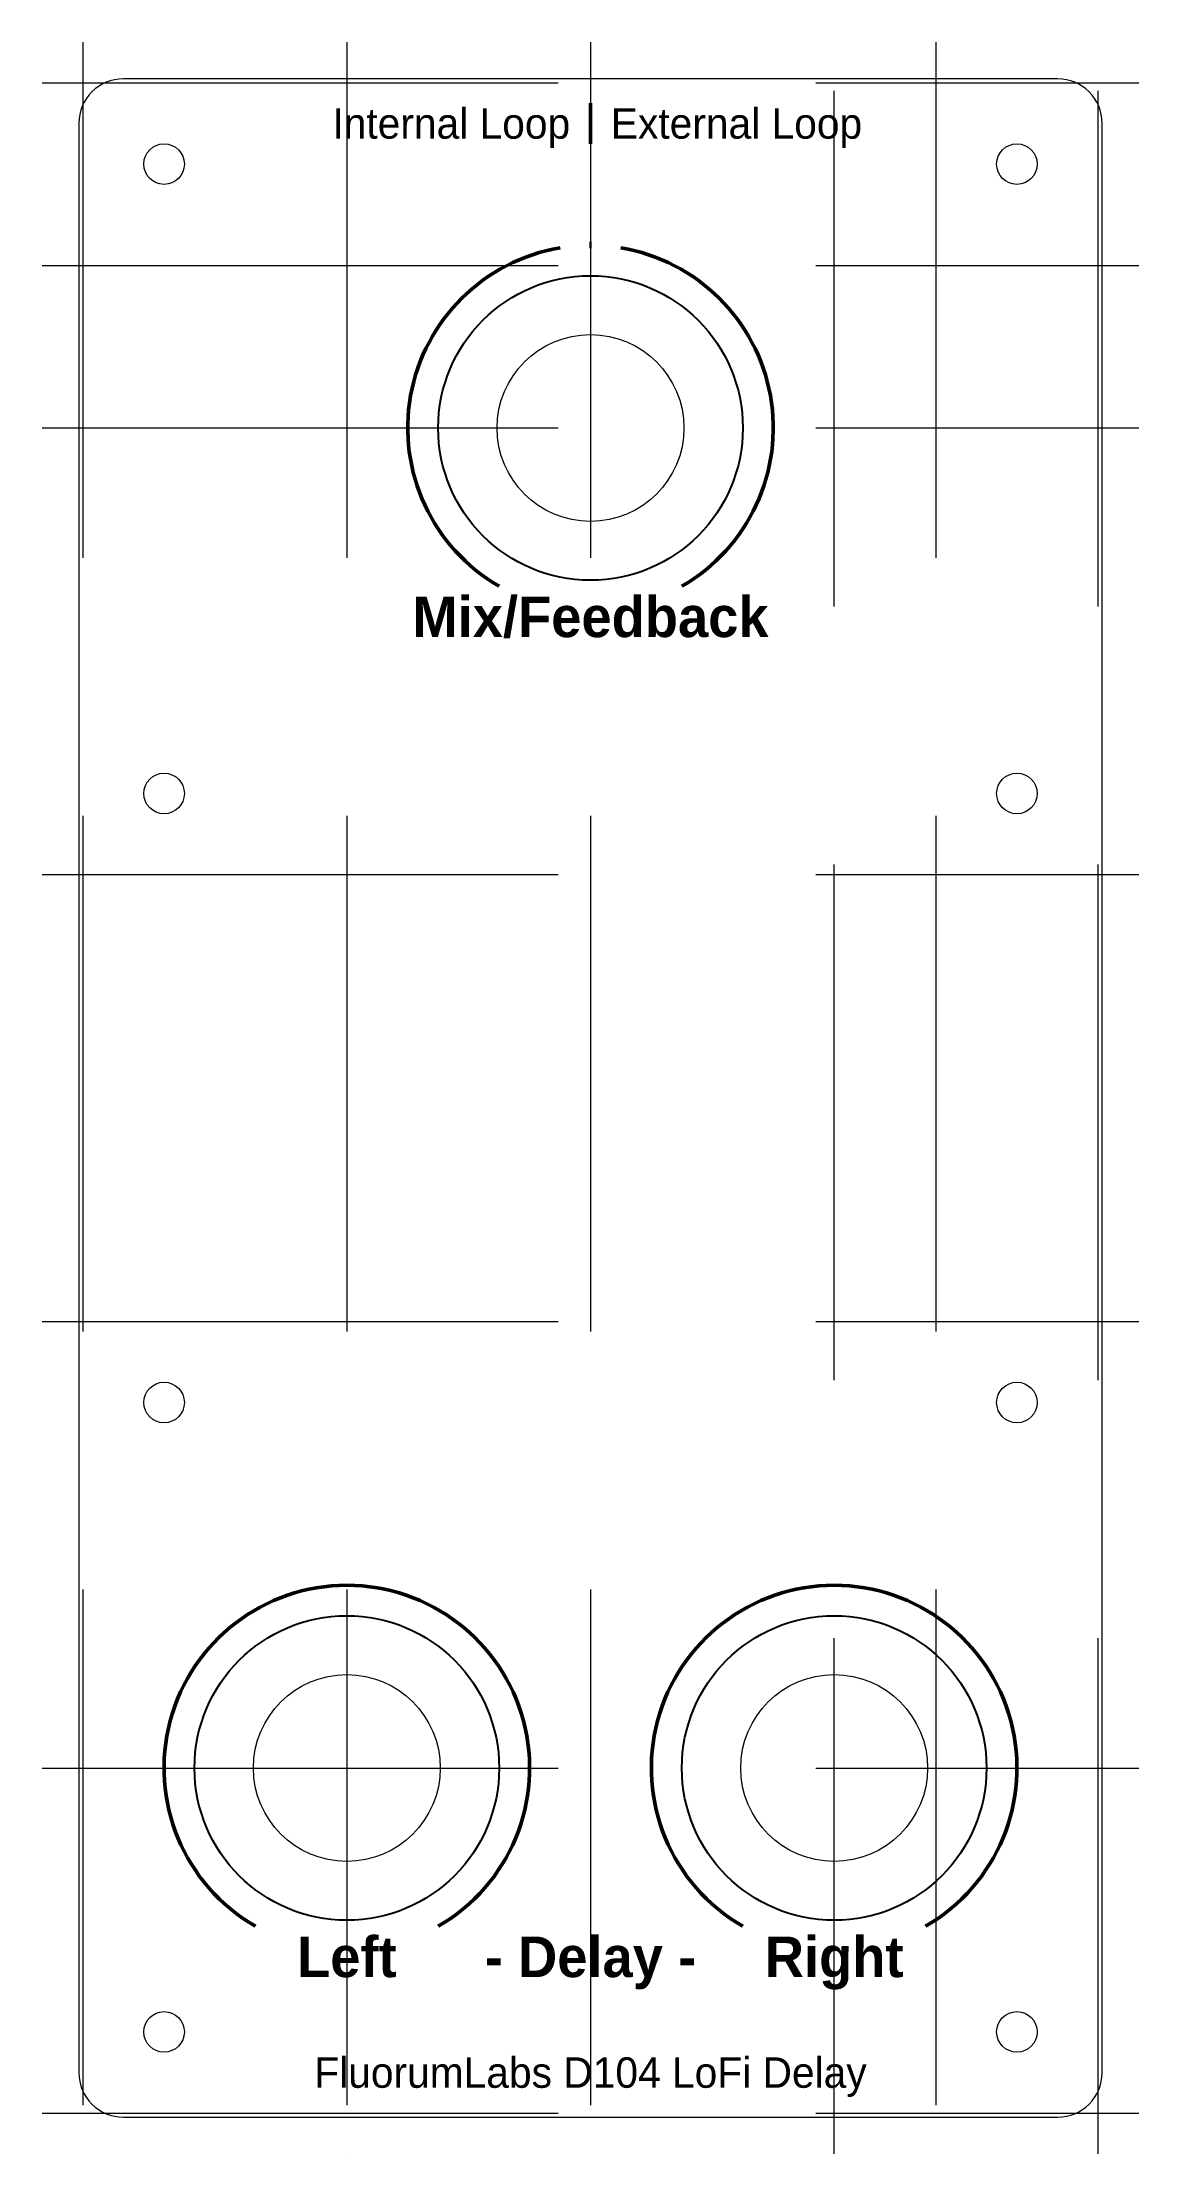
# Model space of a CAD drawing. Header units: millimetres. Extents: x -2 to 52, y -2 to 102.
import ezdxf
from ezdxf.enums import TextEntityAlignment as Align

# ---------------------------------------------------------------- set-up
doc = ezdxf.new("R2010")
doc.units = ezdxf.units.MM
doc.linetypes.add('DASHEDX2', pattern=[38.1, 25.4, -12.7])
for name, color, linetype, lineweight, true_color in [('Cut', 5, 'CONTINUOUS', 5, 0x0000ff), ('Fill', 7, 'CONTINUOUS', 20, 0x000000), ('Guide Panel', 94, 'DASHEDX2', 5, 0x008000), ('Helpers', 2, 'CONTINUOUS', 25, 0xffff00)]:
    doc.layers.add(name, color=color, linetype=linetype, lineweight=lineweight, true_color=true_color)
doc.styles.add('textstyle10', font='')
doc.styles.add('textstyle11', font='')
doc.styles.add('textstyle12', font='')
doc.styles.add('textstyle13', font='')
doc.styles.add('textstyle14', font='')
doc.styles.add('textstyle15', font='')
doc.styles.add('textstyle9', font='')
doc.styles.get('textstyle10').set_extended_font_data('Ubuntu', bold=True)
doc.styles.get('textstyle11').set_extended_font_data('Ubuntu', bold=True)
doc.styles.get('textstyle12').set_extended_font_data('Ubuntu', bold=True)
doc.styles.get('textstyle13').set_extended_font_data('Ubuntu', bold=True)
doc.styles.get('textstyle14').set_extended_font_data('Ubuntu')
doc.styles.get('textstyle15').set_extended_font_data('Ubuntu')
doc.styles.get('textstyle9').set_extended_font_data('Ubuntu')

msp = doc.modelspace()

# ---------------------------------------------------------------- linework, layer by layer
at = {"layer": 'Cut'}
for p, q in [((48, 100.2), (2, 100.2)), ((-0.2, 98), (-0.2, 2)), ((50.2, 2), (50.2, 98)), ((2, -0.2), (48, -0.2))]:
    msp.add_line(p, q, dxfattribs=at)
for centre, radius in [((4, 96), 1), ((46, 96), 1), ((25, 83), 4.6), ((4, 65), 1), ((46, 65), 1), ((4, 35), 1), ((46, 35), 1), ((13, 17), 4.6), ((37, 17), 4.6), ((4, 4), 1), ((46, 4), 1)]:
    msp.add_circle(centre, radius, dxfattribs=at)
for centre, start, end in [((2, 98), 90, 180), ((48, 98), 0, 90), ((2, 2), 180, 270), ((48, 2), 270, 0)]:
    msp.add_arc(centre, 2.2, start, end, dxfattribs=at)
at = {"layer": 'Fill', "lineweight": 50}
msp.add_line((25, 99), (25, 97), dxfattribs=at)
for centre, start, end in [((25, 83), 99.5941, 240), ((25, 83), 300, 80.4059), ((13, 17), 300, 240), ((37, 17), 300, 240)]:
    msp.add_arc(centre, 9, start, end, dxfattribs=at)
at = {"layer": 'Fill', "lineweight": 100}
msp.add_arc((25, 83), 9, 89.6817, 90.3183, dxfattribs=at)
at = {"layer": 'Guide Panel'}
for p, q in [((0, 102), (0, -2)), ((13, 102), (13, -2)), ((25, 102), (25, -2)), ((37, -2), (37, 102)), ((42, 102), (42, -2)), ((50, -2), (50, 102)), ((-2, 100), (52, 100)), ((-2, 91), (52, 91)), ((-2, 83), (52, 83)), ((-2, 61), (52, 61)), ((-2, 39), (52, 39)), ((-2, 17), (52, 17)), ((-2, 0), (52, 0)), ((13, -2), (13, -2))]:
    msp.add_line(p, q, dxfattribs=at)
at = {"layer": 'Helpers'}
for centre in [(25, 83), (13, 17), (37, 17)]:
    msp.add_circle(centre, 7.5, dxfattribs=at)

# ---------------------------------------------------------------- texts
at = {"layer": 'Fill', "style": 'textstyle15'}
msp.add_text('Internal Loop', height=1.5, dxfattribs=at).set_placement((24, 98), align=Align.MIDDLE_RIGHT)
at = {"layer": 'Fill', "style": 'textstyle14'}
msp.add_text('External Loop', height=1.5, dxfattribs=at).set_placement((26, 98), align=Align.MIDDLE_LEFT)
at = {"layer": 'Fill'}
for s, style, p in [('Mix/Feedback', 'textstyle12', (25, 74.7)), ('Left', 'textstyle10', (13, 8.7)), ('- Delay -', 'textstyle13', (25, 8.7)), ('Right', 'textstyle11', (37, 8.7))]:
    msp.add_text(s, height=2, dxfattribs=dict(at, style=style)).set_placement(p, align=Align.TOP_CENTER)
at = {"layer": 'Fill', "style": 'textstyle9'}
msp.add_text('FluorumLabs D104 LoFi Delay', height=1.5, dxfattribs=at).set_placement((25, 2), align=Align.MIDDLE_CENTER)

doc.saveas('drawing.dxf')
